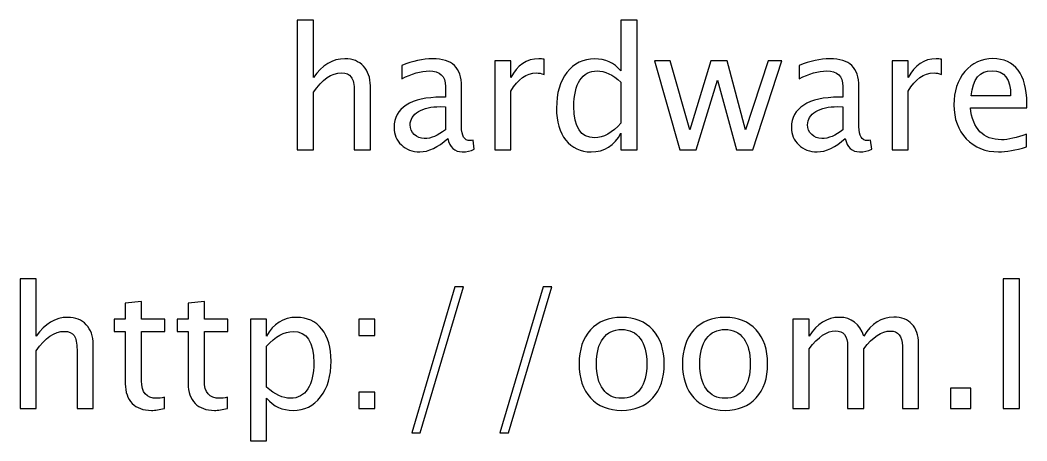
# Model space of a CAD drawing. Header units: centimetres. Extents: x -27.7 to 27.6, y -20.2 to 43.3.
# Drawn here: x -24.134 to -20.969, y 20.505 to 21.828 of the extents above; entities that cross this region are included whole.
import ezdxf

# ---------------------------------------------------------------- set-up
doc = ezdxf.new("R2010")
doc.units = ezdxf.units.CM
doc.header["$MEASUREMENT"] = 0
doc.layers.add('Layer 1', color=7, linetype='Continuous')

msp = doc.modelspace()

# ---------------------------------------------------------------- linework, layer by layer
at = {"layer": 'Layer 1'}
for points, knots in [([(-23.26297, 21.42044), (-23.26297, 21.42044), (-23.26297, 21.82843), (-23.26297, 21.82843), (-23.26297, 21.82843), (-23.26297, 21.82843), (-23.21217, 21.82843), (-23.21217, 21.82843), (-23.21217, 21.82843), (-23.21217, 21.82843), (-23.21217, 21.64789), (-23.21217, 21.64789), (-23.21217, 21.64789), (-23.18527, 21.68714), (-23.15228, 21.70672), (-23.1133, 21.70672), (-23.1133, 21.70672), (-23.08878, 21.70672), (-23.06929, 21.69905), (-23.05492, 21.68361), (-23.05492, 21.68361), (-23.04054, 21.66827), (-23.03331, 21.64754), (-23.03331, 21.62161), (-23.03331, 21.62161), (-23.03331, 21.62161), (-23.03331, 21.42044), (-23.03331, 21.42044), (-23.03331, 21.42044), (-23.03331, 21.42044), (-23.08411, 21.42044), (-23.08411, 21.42044), (-23.08411, 21.42044), (-23.08411, 21.42044), (-23.08411, 21.60503), (-23.08411, 21.60503), (-23.08411, 21.60503), (-23.08411, 21.62585), (-23.0872, 21.64066), (-23.09328, 21.64948), (-23.09328, 21.64948), (-23.09946, 21.65839), (-23.1096, 21.6628), (-23.1238, 21.6628), (-23.1238, 21.6628), (-23.15502, 21.6628), (-23.18448, 21.64243), (-23.21217, 21.60168), (-23.21217, 21.60168), (-23.21217, 21.60168), (-23.21217, 21.42044), (-23.21217, 21.42044), (-23.21217, 21.42044), (-23.21217, 21.42044), (-23.26297, 21.42044), (-23.26297, 21.42044)], [0, 0, 0, 0, 0.0666667, 0.0666667, 0.0666667, 0.0666667, 0.1333333, 0.1333333, 0.1333333, 0.1333333, 0.2, 0.2, 0.2, 0.2, 0.2666667, 0.2666667, 0.2666667, 0.2666667, 0.3333333, 0.3333333, 0.3333333, 0.3333333, 0.4, 0.4, 0.4, 0.4, 0.4666667, 0.4666667, 0.4666667, 0.4666667, 0.5333333, 0.5333333, 0.5333333, 0.5333333, 0.6, 0.6, 0.6, 0.6, 0.6666667, 0.6666667, 0.6666667, 0.6666667, 0.7333333, 0.7333333, 0.7333333, 0.7333333, 0.8, 0.8, 0.8, 0.8, 0.8666667, 0.8666667, 0.8666667, 0.8666667, 1, 1, 1, 1]), ([(-22.24537, 21.42044), (-22.24537, 21.42044), (-22.24537, 21.47309), (-22.24537, 21.47309), (-22.24537, 21.47309), (-22.2661, 21.43376), (-22.29732, 21.41409), (-22.33904, 21.41409), (-22.33904, 21.41409), (-22.3729, 21.41409), (-22.39954, 21.42635), (-22.41894, 21.45096), (-22.41894, 21.45096), (-22.43834, 21.47556), (-22.44804, 21.50916), (-22.44804, 21.55176), (-22.44804, 21.55176), (-22.44804, 21.59833), (-22.43702, 21.63581), (-22.41506, 21.66421), (-22.41506, 21.66421), (-22.39301, 21.69252), (-22.36408, 21.70672), (-22.32819, 21.70672), (-22.32819, 21.70672), (-22.29494, 21.70672), (-22.26725, 21.69402), (-22.24537, 21.66853), (-22.24537, 21.66853), (-22.24537, 21.66853), (-22.24537, 21.82843), (-22.24537, 21.82843), (-22.24537, 21.82843), (-22.24537, 21.82843), (-22.19457, 21.82843), (-22.19457, 21.82843), (-22.19457, 21.82843), (-22.19457, 21.82843), (-22.19457, 21.42044), (-22.19457, 21.42044), (-22.19457, 21.42044), (-22.19457, 21.42044), (-22.24537, 21.42044), (-22.24537, 21.42044)], [0, 0, 0, 0, 0.0833333, 0.0833333, 0.0833333, 0.0833333, 0.1666667, 0.1666667, 0.1666667, 0.1666667, 0.25, 0.25, 0.25, 0.25, 0.3333333, 0.3333333, 0.3333333, 0.3333333, 0.4166667, 0.4166667, 0.4166667, 0.4166667, 0.5, 0.5, 0.5, 0.5, 0.5833333, 0.5833333, 0.5833333, 0.5833333, 0.6666667, 0.6666667, 0.6666667, 0.6666667, 0.75, 0.75, 0.75, 0.75, 0.8333333, 0.8333333, 0.8333333, 0.8333333, 1, 1, 1, 1]), ([(-22.78998, 21.45616), (-22.82049, 21.42811), (-22.84986, 21.41409), (-22.87808, 21.41409), (-22.87808, 21.41409), (-22.90128, 21.41409), (-22.92059, 21.42132), (-22.93585, 21.43587), (-22.93585, 21.43587), (-22.9512, 21.45043), (-22.95887, 21.46877), (-22.95887, 21.49091), (-22.95887, 21.49091), (-22.95887, 21.52151), (-22.946, 21.54506), (-22.92024, 21.56146), (-22.92024, 21.56146), (-22.89449, 21.57787), (-22.85754, 21.58607), (-22.80938, 21.58607), (-22.80938, 21.58607), (-22.80938, 21.58607), (-22.79747, 21.58607), (-22.79747, 21.58607), (-22.79747, 21.58607), (-22.79747, 21.58607), (-22.79747, 21.61985), (-22.79747, 21.61985), (-22.79747, 21.61985), (-22.79747, 21.65239), (-22.81441, 21.66862), (-22.84836, 21.66862), (-22.84836, 21.66862), (-22.87465, 21.66862), (-22.9034, 21.66033), (-22.93453, 21.64375), (-22.93453, 21.64375), (-22.93453, 21.64375), (-22.93453, 21.68555), (-22.93453, 21.68555), (-22.93453, 21.68555), (-22.90031, 21.69967), (-22.86803, 21.70672), (-22.83778, 21.70672), (-22.83778, 21.70672), (-22.80665, 21.70672), (-22.78363, 21.69967), (-22.7689, 21.68547), (-22.7689, 21.68547), (-22.75408, 21.67127), (-22.74667, 21.64939), (-22.74667, 21.61985), (-22.74667, 21.61985), (-22.74667, 21.61985), (-22.74667, 21.49311), (-22.74667, 21.49311), (-22.74667, 21.49311), (-22.74667, 21.4641), (-22.73777, 21.44954), (-22.71986, 21.44954), (-22.71986, 21.44954), (-22.71766, 21.44954), (-22.71439, 21.4499), (-22.71007, 21.4506), (-22.71007, 21.4506), (-22.71007, 21.4506), (-22.70646, 21.42238), (-22.70646, 21.42238), (-22.70646, 21.42238), (-22.71801, 21.41682), (-22.73071, 21.41409), (-22.74465, 21.41409), (-22.74465, 21.41409), (-22.76837, 21.41409), (-22.78345, 21.42811), (-22.78998, 21.45616)], [0, 0, 0, 0, 0.05, 0.05, 0.05, 0.05, 0.1, 0.1, 0.1, 0.1, 0.15, 0.15, 0.15, 0.15, 0.2, 0.2, 0.2, 0.2, 0.25, 0.25, 0.25, 0.25, 0.3, 0.3, 0.3, 0.3, 0.35, 0.35, 0.35, 0.35, 0.4, 0.4, 0.4, 0.4, 0.45, 0.45, 0.45, 0.45, 0.5, 0.5, 0.5, 0.5, 0.55, 0.55, 0.55, 0.55, 0.6, 0.6, 0.6, 0.6, 0.65, 0.65, 0.65, 0.65, 0.7, 0.7, 0.7, 0.7, 0.75, 0.75, 0.75, 0.75, 0.8, 0.8, 0.8, 0.8, 0.85, 0.85, 0.85, 0.85, 0.9, 0.9, 0.9, 0.9, 1, 1, 1, 1]), ([(-22.64234, 21.42044), (-22.64234, 21.42044), (-22.64234, 21.7009), (-22.64234, 21.7009), (-22.64234, 21.7009), (-22.64234, 21.7009), (-22.59154, 21.7009), (-22.59154, 21.7009), (-22.59154, 21.7009), (-22.59154, 21.7009), (-22.59154, 21.64789), (-22.59154, 21.64789), (-22.59154, 21.64789), (-22.57134, 21.68714), (-22.54206, 21.70672), (-22.50361, 21.70672), (-22.50361, 21.70672), (-22.49841, 21.70672), (-22.49294, 21.70628), (-22.48729, 21.7054), (-22.48729, 21.7054), (-22.48729, 21.7054), (-22.48729, 21.65786), (-22.48729, 21.65786), (-22.48729, 21.65786), (-22.49611, 21.66077), (-22.50387, 21.66227), (-22.51058, 21.66227), (-22.51058, 21.66227), (-22.54286, 21.66227), (-22.56984, 21.64322), (-22.59154, 21.60503), (-22.59154, 21.60503), (-22.59154, 21.60503), (-22.59154, 21.42044), (-22.59154, 21.42044), (-22.59154, 21.42044), (-22.59154, 21.42044), (-22.64234, 21.42044), (-22.64234, 21.42044)], [0, 0, 0, 0, 0.0909091, 0.0909091, 0.0909091, 0.0909091, 0.1818182, 0.1818182, 0.1818182, 0.1818182, 0.2727273, 0.2727273, 0.2727273, 0.2727273, 0.3636364, 0.3636364, 0.3636364, 0.3636364, 0.4545455, 0.4545455, 0.4545455, 0.4545455, 0.5454545, 0.5454545, 0.5454545, 0.5454545, 0.6363636, 0.6363636, 0.6363636, 0.6363636, 0.7272727, 0.7272727, 0.7272727, 0.7272727, 0.8181818, 0.8181818, 0.8181818, 0.8181818, 1, 1, 1, 1]), ([(-22.05999, 21.42044), (-22.05999, 21.42044), (-22.14042, 21.7009), (-22.14042, 21.7009), (-22.14042, 21.7009), (-22.14042, 21.7009), (-22.09086, 21.7009), (-22.09086, 21.7009), (-22.09086, 21.7009), (-22.09086, 21.7009), (-22.02921, 21.48315), (-22.02921, 21.48315), (-22.02921, 21.48315), (-22.02921, 21.48315), (-21.96271, 21.7009), (-21.96271, 21.7009), (-21.96271, 21.7009), (-21.96271, 21.7009), (-21.91191, 21.7009), (-21.91191, 21.7009), (-21.91191, 21.7009), (-21.91191, 21.7009), (-21.85344, 21.4835), (-21.85344, 21.4835), (-21.85344, 21.4835), (-21.85344, 21.4835), (-21.78271, 21.7009), (-21.78271, 21.7009), (-21.78271, 21.7009), (-21.78271, 21.7009), (-21.73931, 21.7009), (-21.73931, 21.7009), (-21.73931, 21.7009), (-21.73931, 21.7009), (-21.83086, 21.42044), (-21.83086, 21.42044), (-21.83086, 21.42044), (-21.83086, 21.42044), (-21.88166, 21.42044), (-21.88166, 21.42044), (-21.88166, 21.42044), (-21.88166, 21.42044), (-21.94181, 21.63916), (-21.94181, 21.63916), (-21.94181, 21.63916), (-21.94181, 21.63916), (-22.00919, 21.42044), (-22.00919, 21.42044), (-22.00919, 21.42044), (-22.00919, 21.42044), (-22.05999, 21.42044), (-22.05999, 21.42044)], [0, 0, 0, 0, 0.0714286, 0.0714286, 0.0714286, 0.0714286, 0.1428571, 0.1428571, 0.1428571, 0.1428571, 0.2142857, 0.2142857, 0.2142857, 0.2142857, 0.2857143, 0.2857143, 0.2857143, 0.2857143, 0.3571429, 0.3571429, 0.3571429, 0.3571429, 0.4285714, 0.4285714, 0.4285714, 0.4285714, 0.5, 0.5, 0.5, 0.5, 0.5714286, 0.5714286, 0.5714286, 0.5714286, 0.6428571, 0.6428571, 0.6428571, 0.6428571, 0.7142857, 0.7142857, 0.7142857, 0.7142857, 0.7857143, 0.7857143, 0.7857143, 0.7857143, 0.8571429, 0.8571429, 0.8571429, 0.8571429, 1, 1, 1, 1]), ([(-21.54052, 21.45616), (-21.57103, 21.42811), (-21.6004, 21.41409), (-21.62862, 21.41409), (-21.62862, 21.41409), (-21.65182, 21.41409), (-21.67113, 21.42132), (-21.68639, 21.43587), (-21.68639, 21.43587), (-21.70174, 21.45043), (-21.70941, 21.46877), (-21.70941, 21.49091), (-21.70941, 21.49091), (-21.70941, 21.52151), (-21.69654, 21.54506), (-21.67078, 21.56146), (-21.67078, 21.56146), (-21.64503, 21.57787), (-21.60808, 21.58607), (-21.55992, 21.58607), (-21.55992, 21.58607), (-21.55992, 21.58607), (-21.54801, 21.58607), (-21.54801, 21.58607), (-21.54801, 21.58607), (-21.54801, 21.58607), (-21.54801, 21.61985), (-21.54801, 21.61985), (-21.54801, 21.61985), (-21.54801, 21.65239), (-21.56495, 21.66862), (-21.5989, 21.66862), (-21.5989, 21.66862), (-21.62519, 21.66862), (-21.65394, 21.66033), (-21.68507, 21.64375), (-21.68507, 21.64375), (-21.68507, 21.64375), (-21.68507, 21.68555), (-21.68507, 21.68555), (-21.68507, 21.68555), (-21.65085, 21.69967), (-21.61857, 21.70672), (-21.58832, 21.70672), (-21.58832, 21.70672), (-21.55719, 21.70672), (-21.53417, 21.69967), (-21.51944, 21.68547), (-21.51944, 21.68547), (-21.50462, 21.67127), (-21.49721, 21.64939), (-21.49721, 21.61985), (-21.49721, 21.61985), (-21.49721, 21.61985), (-21.49721, 21.49311), (-21.49721, 21.49311), (-21.49721, 21.49311), (-21.49721, 21.4641), (-21.48831, 21.44954), (-21.4704, 21.44954), (-21.4704, 21.44954), (-21.4682, 21.44954), (-21.46493, 21.4499), (-21.46061, 21.4506), (-21.46061, 21.4506), (-21.46061, 21.4506), (-21.457, 21.42238), (-21.457, 21.42238), (-21.457, 21.42238), (-21.46855, 21.41682), (-21.48125, 21.41409), (-21.49519, 21.41409), (-21.49519, 21.41409), (-21.51891, 21.41409), (-21.53399, 21.42811), (-21.54052, 21.45616)], [0, 0, 0, 0, 0.05, 0.05, 0.05, 0.05, 0.1, 0.1, 0.1, 0.1, 0.15, 0.15, 0.15, 0.15, 0.2, 0.2, 0.2, 0.2, 0.25, 0.25, 0.25, 0.25, 0.3, 0.3, 0.3, 0.3, 0.35, 0.35, 0.35, 0.35, 0.4, 0.4, 0.4, 0.4, 0.45, 0.45, 0.45, 0.45, 0.5, 0.5, 0.5, 0.5, 0.55, 0.55, 0.55, 0.55, 0.6, 0.6, 0.6, 0.6, 0.65, 0.65, 0.65, 0.65, 0.7, 0.7, 0.7, 0.7, 0.75, 0.75, 0.75, 0.75, 0.8, 0.8, 0.8, 0.8, 0.85, 0.85, 0.85, 0.85, 0.9, 0.9, 0.9, 0.9, 1, 1, 1, 1]), ([(-21.39288, 21.42044), (-21.39288, 21.42044), (-21.39288, 21.7009), (-21.39288, 21.7009), (-21.39288, 21.7009), (-21.39288, 21.7009), (-21.34208, 21.7009), (-21.34208, 21.7009), (-21.34208, 21.7009), (-21.34208, 21.7009), (-21.34208, 21.64789), (-21.34208, 21.64789), (-21.34208, 21.64789), (-21.32188, 21.68714), (-21.2926, 21.70672), (-21.25415, 21.70672), (-21.25415, 21.70672), (-21.24895, 21.70672), (-21.24348, 21.70628), (-21.23783, 21.7054), (-21.23783, 21.7054), (-21.23783, 21.7054), (-21.23783, 21.65786), (-21.23783, 21.65786), (-21.23783, 21.65786), (-21.24665, 21.66077), (-21.25441, 21.66227), (-21.26112, 21.66227), (-21.26112, 21.66227), (-21.2934, 21.66227), (-21.32038, 21.64322), (-21.34208, 21.60503), (-21.34208, 21.60503), (-21.34208, 21.60503), (-21.34208, 21.42044), (-21.34208, 21.42044), (-21.34208, 21.42044), (-21.34208, 21.42044), (-21.39288, 21.42044), (-21.39288, 21.42044)], [0, 0, 0, 0, 0.0909091, 0.0909091, 0.0909091, 0.0909091, 0.1818182, 0.1818182, 0.1818182, 0.1818182, 0.2727273, 0.2727273, 0.2727273, 0.2727273, 0.3636364, 0.3636364, 0.3636364, 0.3636364, 0.4545455, 0.4545455, 0.4545455, 0.4545455, 0.5454545, 0.5454545, 0.5454545, 0.5454545, 0.6363636, 0.6363636, 0.6363636, 0.6363636, 0.7272727, 0.7272727, 0.7272727, 0.7272727, 0.8181818, 0.8181818, 0.8181818, 0.8181818, 1, 1, 1, 1]), ([(-20.97051, 21.42944), (-21.00464, 21.41921), (-21.03384, 21.41409), (-21.05818, 21.41409), (-21.05818, 21.41409), (-21.09972, 21.41409), (-21.1335, 21.42785), (-21.15951, 21.45528), (-21.15951, 21.45528), (-21.18553, 21.48271), (-21.19858, 21.51825), (-21.19858, 21.56199), (-21.19858, 21.56199), (-21.19858, 21.60441), (-21.18712, 21.63925), (-21.1641, 21.6665), (-21.1641, 21.6665), (-21.14108, 21.69367), (-21.11162, 21.70725), (-21.07573, 21.70725), (-21.07573, 21.70725), (-21.04177, 21.70725), (-21.01549, 21.69517), (-20.99697, 21.671), (-20.99697, 21.671), (-20.97845, 21.64684), (-20.96919, 21.61262), (-20.96919, 21.56825), (-20.96919, 21.56825), (-20.96919, 21.56825), (-20.96945, 21.55273), (-20.96945, 21.55273), (-20.96945, 21.55273), (-20.96945, 21.55273), (-21.14673, 21.55273), (-21.14673, 21.55273), (-21.14673, 21.55273), (-21.13932, 21.4857), (-21.1066, 21.45219), (-21.04865, 21.45219), (-21.04865, 21.45219), (-21.0274, 21.45219), (-21.00138, 21.45819), (-20.97051, 21.47018), (-20.97051, 21.47018), (-20.97051, 21.47018), (-20.97051, 21.42944), (-20.97051, 21.42944)], [0, 0, 0, 0, 0.0769231, 0.0769231, 0.0769231, 0.0769231, 0.1538462, 0.1538462, 0.1538462, 0.1538462, 0.2307692, 0.2307692, 0.2307692, 0.2307692, 0.3076923, 0.3076923, 0.3076923, 0.3076923, 0.3846154, 0.3846154, 0.3846154, 0.3846154, 0.4615385, 0.4615385, 0.4615385, 0.4615385, 0.5384615, 0.5384615, 0.5384615, 0.5384615, 0.6153846, 0.6153846, 0.6153846, 0.6153846, 0.6923077, 0.6923077, 0.6923077, 0.6923077, 0.7692308, 0.7692308, 0.7692308, 0.7692308, 0.8461538, 0.8461538, 0.8461538, 0.8461538, 1, 1, 1, 1]), ([(-22.24537, 21.63378), (-22.27174, 21.65698), (-22.2967, 21.66862), (-22.32034, 21.66862), (-22.32034, 21.66862), (-22.34362, 21.66862), (-22.36161, 21.65892), (-22.3744, 21.63943), (-22.3744, 21.63943), (-22.38719, 21.62003), (-22.39354, 21.59251), (-22.39354, 21.55688), (-22.39354, 21.55688), (-22.39354, 21.49135), (-22.37184, 21.45854), (-22.32836, 21.45854), (-22.32836, 21.45854), (-22.30014, 21.45854), (-22.27245, 21.47397), (-22.24537, 21.50475), (-22.24537, 21.50475), (-22.24537, 21.50475), (-22.24537, 21.63378), (-22.24537, 21.63378)], [0, 0, 0, 0, 0.1428571, 0.1428571, 0.1428571, 0.1428571, 0.2857143, 0.2857143, 0.2857143, 0.2857143, 0.4285714, 0.4285714, 0.4285714, 0.4285714, 0.5714286, 0.5714286, 0.5714286, 0.5714286, 0.7142857, 0.7142857, 0.7142857, 0.7142857, 1, 1, 1, 1]), ([(-21.14408, 21.59083), (-21.14408, 21.59083), (-21.02025, 21.59083), (-21.02025, 21.59083), (-21.02025, 21.59083), (-21.02025, 21.64304), (-21.03975, 21.66915), (-21.07864, 21.66915), (-21.07864, 21.66915), (-21.1178, 21.66915), (-21.13958, 21.64304), (-21.14408, 21.59083)], [0, 0, 0, 0, 0.25, 0.25, 0.25, 0.25, 0.5, 0.5, 0.5, 0.5, 1, 1, 1, 1]), ([(-22.79747, 21.48385), (-22.79747, 21.48385), (-22.79747, 21.55591), (-22.79747, 21.55591), (-22.79747, 21.55591), (-22.79747, 21.55591), (-22.81379, 21.55644), (-22.81379, 21.55644), (-22.81379, 21.55644), (-22.84201, 21.55644), (-22.86477, 21.55123), (-22.88214, 21.54083), (-22.88214, 21.54083), (-22.89943, 21.53033), (-22.90807, 21.51648), (-22.90807, 21.4992), (-22.90807, 21.4992), (-22.90807, 21.48712), (-22.90375, 21.47688), (-22.89519, 21.46851), (-22.89519, 21.46851), (-22.88655, 21.46013), (-22.87606, 21.45589), (-22.86362, 21.45589), (-22.86362, 21.45589), (-22.84245, 21.45589), (-22.82041, 21.46524), (-22.79747, 21.48385)], [0, 0, 0, 0, 0.125, 0.125, 0.125, 0.125, 0.25, 0.25, 0.25, 0.25, 0.375, 0.375, 0.375, 0.375, 0.5, 0.5, 0.5, 0.5, 0.625, 0.625, 0.625, 0.625, 0.75, 0.75, 0.75, 0.75, 1, 1, 1, 1]), ([(-21.54801, 21.48385), (-21.54801, 21.48385), (-21.54801, 21.55591), (-21.54801, 21.55591), (-21.54801, 21.55591), (-21.54801, 21.55591), (-21.56433, 21.55644), (-21.56433, 21.55644), (-21.56433, 21.55644), (-21.59255, 21.55644), (-21.61531, 21.55123), (-21.63268, 21.54083), (-21.63268, 21.54083), (-21.64997, 21.53033), (-21.65861, 21.51648), (-21.65861, 21.4992), (-21.65861, 21.4992), (-21.65861, 21.48712), (-21.65429, 21.47688), (-21.64573, 21.46851), (-21.64573, 21.46851), (-21.63709, 21.46013), (-21.6266, 21.45589), (-21.61416, 21.45589), (-21.61416, 21.45589), (-21.59299, 21.45589), (-21.57095, 21.46524), (-21.54801, 21.48385)], [0, 0, 0, 0, 0.125, 0.125, 0.125, 0.125, 0.25, 0.25, 0.25, 0.25, 0.375, 0.375, 0.375, 0.375, 0.5, 0.5, 0.5, 0.5, 0.625, 0.625, 0.625, 0.625, 0.75, 0.75, 0.75, 0.75, 1, 1, 1, 1]), ([(-24.13442, 20.60729), (-24.13442, 20.60729), (-24.13442, 21.01528), (-24.13442, 21.01528), (-24.13442, 21.01528), (-24.13442, 21.01528), (-24.08362, 21.01528), (-24.08362, 21.01528), (-24.08362, 21.01528), (-24.08362, 21.01528), (-24.08362, 20.83474), (-24.08362, 20.83474), (-24.08362, 20.83474), (-24.05672, 20.87399), (-24.02373, 20.89357), (-23.98475, 20.89357), (-23.98475, 20.89357), (-23.96023, 20.89357), (-23.94074, 20.8859), (-23.92637, 20.87046), (-23.92637, 20.87046), (-23.91199, 20.85512), (-23.90476, 20.83439), (-23.90476, 20.80846), (-23.90476, 20.80846), (-23.90476, 20.80846), (-23.90476, 20.60729), (-23.90476, 20.60729), (-23.90476, 20.60729), (-23.90476, 20.60729), (-23.95556, 20.60729), (-23.95556, 20.60729), (-23.95556, 20.60729), (-23.95556, 20.60729), (-23.95556, 20.79188), (-23.95556, 20.79188), (-23.95556, 20.79188), (-23.95556, 20.8127), (-23.95865, 20.82751), (-23.96473, 20.83633), (-23.96473, 20.83633), (-23.97091, 20.84524), (-23.98105, 20.84965), (-23.99525, 20.84965), (-23.99525, 20.84965), (-24.02647, 20.84965), (-24.05593, 20.82928), (-24.08362, 20.78853), (-24.08362, 20.78853), (-24.08362, 20.78853), (-24.08362, 20.60729), (-24.08362, 20.60729), (-24.08362, 20.60729), (-24.08362, 20.60729), (-24.13442, 20.60729), (-24.13442, 20.60729)], [0, 0, 0, 0, 0.0666667, 0.0666667, 0.0666667, 0.0666667, 0.1333333, 0.1333333, 0.1333333, 0.1333333, 0.2, 0.2, 0.2, 0.2, 0.2666667, 0.2666667, 0.2666667, 0.2666667, 0.3333333, 0.3333333, 0.3333333, 0.3333333, 0.4, 0.4, 0.4, 0.4, 0.4666667, 0.4666667, 0.4666667, 0.4666667, 0.5333333, 0.5333333, 0.5333333, 0.5333333, 0.6, 0.6, 0.6, 0.6, 0.6666667, 0.6666667, 0.6666667, 0.6666667, 0.7333333, 0.7333333, 0.7333333, 0.7333333, 0.8, 0.8, 0.8, 0.8, 0.8666667, 0.8666667, 0.8666667, 0.8666667, 1, 1, 1, 1]), ([(-22.9034, 20.53056), (-22.9034, 20.53056), (-22.76731, 20.98988), (-22.76731, 20.98988), (-22.76731, 20.98988), (-22.76731, 20.98988), (-22.74042, 20.98988), (-22.74042, 20.98988), (-22.74042, 20.98988), (-22.74042, 20.98988), (-22.8765, 20.53056), (-22.8765, 20.53056), (-22.8765, 20.53056), (-22.8765, 20.53056), (-22.9034, 20.53056), (-22.9034, 20.53056)], [0, 0, 0, 0, 0.2, 0.2, 0.2, 0.2, 0.4, 0.4, 0.4, 0.4, 0.6, 0.6, 0.6, 0.6, 1, 1, 1, 1]), ([(-22.62594, 20.53056), (-22.62594, 20.53056), (-22.48985, 20.98988), (-22.48985, 20.98988), (-22.48985, 20.98988), (-22.48985, 20.98988), (-22.46296, 20.98988), (-22.46296, 20.98988), (-22.46296, 20.98988), (-22.46296, 20.98988), (-22.59904, 20.53056), (-22.59904, 20.53056), (-22.59904, 20.53056), (-22.59904, 20.53056), (-22.62594, 20.53056), (-22.62594, 20.53056)], [0, 0, 0, 0, 0.2, 0.2, 0.2, 0.2, 0.4, 0.4, 0.4, 0.4, 0.6, 0.6, 0.6, 0.6, 1, 1, 1, 1]), ([(-21.04319, 20.60729), (-21.04319, 20.60729), (-21.04319, 21.01528), (-21.04319, 21.01528), (-21.04319, 21.01528), (-21.04319, 21.01528), (-20.99239, 21.01528), (-20.99239, 21.01528), (-20.99239, 21.01528), (-20.99239, 21.01528), (-20.99239, 20.60729), (-20.99239, 20.60729), (-20.99239, 20.60729), (-20.99239, 20.60729), (-21.04319, 20.60729), (-21.04319, 20.60729)], [0, 0, 0, 0, 0.2, 0.2, 0.2, 0.2, 0.4, 0.4, 0.4, 0.4, 0.6, 0.6, 0.6, 0.6, 1, 1, 1, 1]), ([(-23.68057, 20.60738), (-23.69627, 20.60306), (-23.70994, 20.60094), (-23.72149, 20.60094), (-23.72149, 20.60094), (-23.74742, 20.60094), (-23.76761, 20.60835), (-23.78208, 20.62317), (-23.78208, 20.62317), (-23.79663, 20.63798), (-23.80386, 20.65853), (-23.80386, 20.6849), (-23.80386, 20.6849), (-23.80386, 20.6849), (-23.80386, 20.84965), (-23.80386, 20.84965), (-23.80386, 20.84965), (-23.80386, 20.84965), (-23.83896, 20.84965), (-23.83896, 20.84965), (-23.83896, 20.84965), (-23.83896, 20.84965), (-23.83896, 20.88775), (-23.83896, 20.88775), (-23.83896, 20.88775), (-23.83896, 20.88775), (-23.80386, 20.88775), (-23.80386, 20.88775), (-23.80386, 20.88775), (-23.80386, 20.88775), (-23.80386, 20.93846), (-23.80386, 20.93846), (-23.80386, 20.93846), (-23.80386, 20.93846), (-23.75306, 20.94331), (-23.75306, 20.94331), (-23.75306, 20.94331), (-23.75306, 20.94331), (-23.75306, 20.88775), (-23.75306, 20.88775), (-23.75306, 20.88775), (-23.75306, 20.88775), (-23.67951, 20.88775), (-23.67951, 20.88775), (-23.67951, 20.88775), (-23.67951, 20.88775), (-23.67951, 20.84965), (-23.67951, 20.84965), (-23.67951, 20.84965), (-23.67951, 20.84965), (-23.75306, 20.84965), (-23.75306, 20.84965), (-23.75306, 20.84965), (-23.75306, 20.84965), (-23.75306, 20.69407), (-23.75306, 20.69407), (-23.75306, 20.69407), (-23.75306, 20.65738), (-23.7371, 20.63904), (-23.70526, 20.63904), (-23.70526, 20.63904), (-23.69847, 20.63904), (-23.69027, 20.64019), (-23.68057, 20.64239), (-23.68057, 20.64239), (-23.68057, 20.64239), (-23.68057, 20.60738), (-23.68057, 20.60738)], [0, 0, 0, 0, 0.0555556, 0.0555556, 0.0555556, 0.0555556, 0.1111111, 0.1111111, 0.1111111, 0.1111111, 0.1666667, 0.1666667, 0.1666667, 0.1666667, 0.2222222, 0.2222222, 0.2222222, 0.2222222, 0.2777778, 0.2777778, 0.2777778, 0.2777778, 0.3333333, 0.3333333, 0.3333333, 0.3333333, 0.3888889, 0.3888889, 0.3888889, 0.3888889, 0.4444444, 0.4444444, 0.4444444, 0.4444444, 0.5, 0.5, 0.5, 0.5, 0.5555556, 0.5555556, 0.5555556, 0.5555556, 0.6111111, 0.6111111, 0.6111111, 0.6111111, 0.6666667, 0.6666667, 0.6666667, 0.6666667, 0.7222222, 0.7222222, 0.7222222, 0.7222222, 0.7777778, 0.7777778, 0.7777778, 0.7777778, 0.8333333, 0.8333333, 0.8333333, 0.8333333, 0.8888889, 0.8888889, 0.8888889, 0.8888889, 1, 1, 1, 1]), ([(-23.48266, 20.60738), (-23.49836, 20.60306), (-23.51203, 20.60094), (-23.52358, 20.60094), (-23.52358, 20.60094), (-23.54951, 20.60094), (-23.5697, 20.60835), (-23.58417, 20.62317), (-23.58417, 20.62317), (-23.59872, 20.63798), (-23.60595, 20.65853), (-23.60595, 20.6849), (-23.60595, 20.6849), (-23.60595, 20.6849), (-23.60595, 20.84965), (-23.60595, 20.84965), (-23.60595, 20.84965), (-23.60595, 20.84965), (-23.64105, 20.84965), (-23.64105, 20.84965), (-23.64105, 20.84965), (-23.64105, 20.84965), (-23.64105, 20.88775), (-23.64105, 20.88775), (-23.64105, 20.88775), (-23.64105, 20.88775), (-23.60595, 20.88775), (-23.60595, 20.88775), (-23.60595, 20.88775), (-23.60595, 20.88775), (-23.60595, 20.93846), (-23.60595, 20.93846), (-23.60595, 20.93846), (-23.60595, 20.93846), (-23.55515, 20.94331), (-23.55515, 20.94331), (-23.55515, 20.94331), (-23.55515, 20.94331), (-23.55515, 20.88775), (-23.55515, 20.88775), (-23.55515, 20.88775), (-23.55515, 20.88775), (-23.4816, 20.88775), (-23.4816, 20.88775), (-23.4816, 20.88775), (-23.4816, 20.88775), (-23.4816, 20.84965), (-23.4816, 20.84965), (-23.4816, 20.84965), (-23.4816, 20.84965), (-23.55515, 20.84965), (-23.55515, 20.84965), (-23.55515, 20.84965), (-23.55515, 20.84965), (-23.55515, 20.69407), (-23.55515, 20.69407), (-23.55515, 20.69407), (-23.55515, 20.65738), (-23.53919, 20.63904), (-23.50735, 20.63904), (-23.50735, 20.63904), (-23.50056, 20.63904), (-23.49236, 20.64019), (-23.48266, 20.64239), (-23.48266, 20.64239), (-23.48266, 20.64239), (-23.48266, 20.60738), (-23.48266, 20.60738)], [0, 0, 0, 0, 0.0555556, 0.0555556, 0.0555556, 0.0555556, 0.1111111, 0.1111111, 0.1111111, 0.1111111, 0.1666667, 0.1666667, 0.1666667, 0.1666667, 0.2222222, 0.2222222, 0.2222222, 0.2222222, 0.2777778, 0.2777778, 0.2777778, 0.2777778, 0.3333333, 0.3333333, 0.3333333, 0.3333333, 0.3888889, 0.3888889, 0.3888889, 0.3888889, 0.4444444, 0.4444444, 0.4444444, 0.4444444, 0.5, 0.5, 0.5, 0.5, 0.5555556, 0.5555556, 0.5555556, 0.5555556, 0.6111111, 0.6111111, 0.6111111, 0.6111111, 0.6666667, 0.6666667, 0.6666667, 0.6666667, 0.7222222, 0.7222222, 0.7222222, 0.7222222, 0.7777778, 0.7777778, 0.7777778, 0.7777778, 0.8333333, 0.8333333, 0.8333333, 0.8333333, 0.8888889, 0.8888889, 0.8888889, 0.8888889, 1, 1, 1, 1]), ([(-23.41016, 20.50516), (-23.41016, 20.50516), (-23.41016, 20.88775), (-23.41016, 20.88775), (-23.41016, 20.88775), (-23.41016, 20.88775), (-23.35936, 20.88775), (-23.35936, 20.88775), (-23.35936, 20.88775), (-23.35936, 20.88775), (-23.35936, 20.83474), (-23.35936, 20.83474), (-23.35936, 20.83474), (-23.33855, 20.87399), (-23.30724, 20.89357), (-23.26552, 20.89357), (-23.26552, 20.89357), (-23.23174, 20.89357), (-23.20519, 20.88131), (-23.18579, 20.85671), (-23.18579, 20.85671), (-23.16639, 20.8321), (-23.15669, 20.7985), (-23.15669, 20.7559), (-23.15669, 20.7559), (-23.15669, 20.70951), (-23.16771, 20.67203), (-23.18967, 20.64363), (-23.18967, 20.64363), (-23.21163, 20.61514), (-23.24056, 20.60094), (-23.27637, 20.60094), (-23.27637, 20.60094), (-23.30962, 20.60094), (-23.33731, 20.61364), (-23.35936, 20.63913), (-23.35936, 20.63913), (-23.35936, 20.63913), (-23.35936, 20.50516), (-23.35936, 20.50516), (-23.35936, 20.50516), (-23.35936, 20.50516), (-23.41016, 20.50516), (-23.41016, 20.50516)], [0, 0, 0, 0, 0.0833333, 0.0833333, 0.0833333, 0.0833333, 0.1666667, 0.1666667, 0.1666667, 0.1666667, 0.25, 0.25, 0.25, 0.25, 0.3333333, 0.3333333, 0.3333333, 0.3333333, 0.4166667, 0.4166667, 0.4166667, 0.4166667, 0.5, 0.5, 0.5, 0.5, 0.5833333, 0.5833333, 0.5833333, 0.5833333, 0.6666667, 0.6666667, 0.6666667, 0.6666667, 0.75, 0.75, 0.75, 0.75, 0.8333333, 0.8333333, 0.8333333, 0.8333333, 1, 1, 1, 1]), ([(-22.24317, 20.60094), (-22.28436, 20.60094), (-22.31699, 20.61408), (-22.34098, 20.64036), (-22.34098, 20.64036), (-22.36506, 20.66665), (-22.37705, 20.70236), (-22.37705, 20.74743), (-22.37705, 20.74743), (-22.37705, 20.79241), (-22.36506, 20.82804), (-22.34098, 20.85424), (-22.34098, 20.85424), (-22.31699, 20.88043), (-22.28436, 20.89357), (-22.24317, 20.89357), (-22.24317, 20.89357), (-22.20199, 20.89357), (-22.16936, 20.88043), (-22.14537, 20.85424), (-22.14537, 20.85424), (-22.12129, 20.82804), (-22.10929, 20.79241), (-22.10929, 20.74743), (-22.10929, 20.74743), (-22.10929, 20.70236), (-22.12129, 20.66665), (-22.14537, 20.64036), (-22.14537, 20.64036), (-22.16936, 20.61408), (-22.20199, 20.60094), (-22.24317, 20.60094)], [0, 0, 0, 0, 0.1111111, 0.1111111, 0.1111111, 0.1111111, 0.2222222, 0.2222222, 0.2222222, 0.2222222, 0.3333333, 0.3333333, 0.3333333, 0.3333333, 0.4444444, 0.4444444, 0.4444444, 0.4444444, 0.5555556, 0.5555556, 0.5555556, 0.5555556, 0.6666667, 0.6666667, 0.6666667, 0.6666667, 0.7777778, 0.7777778, 0.7777778, 0.7777778, 1, 1, 1, 1]), ([(-21.91808, 20.60094), (-21.95927, 20.60094), (-21.9919, 20.61408), (-22.01589, 20.64036), (-22.01589, 20.64036), (-22.03997, 20.66665), (-22.05196, 20.70236), (-22.05196, 20.74743), (-22.05196, 20.74743), (-22.05196, 20.79241), (-22.03997, 20.82804), (-22.01589, 20.85424), (-22.01589, 20.85424), (-21.9919, 20.88043), (-21.95927, 20.89357), (-21.91808, 20.89357), (-21.91808, 20.89357), (-21.8769, 20.89357), (-21.84427, 20.88043), (-21.82028, 20.85424), (-21.82028, 20.85424), (-21.7962, 20.82804), (-21.7842, 20.79241), (-21.7842, 20.74743), (-21.7842, 20.74743), (-21.7842, 20.70236), (-21.7962, 20.66665), (-21.82028, 20.64036), (-21.82028, 20.64036), (-21.84427, 20.61408), (-21.8769, 20.60094), (-21.91808, 20.60094)], [0, 0, 0, 0, 0.1111111, 0.1111111, 0.1111111, 0.1111111, 0.2222222, 0.2222222, 0.2222222, 0.2222222, 0.3333333, 0.3333333, 0.3333333, 0.3333333, 0.4444444, 0.4444444, 0.4444444, 0.4444444, 0.5555556, 0.5555556, 0.5555556, 0.5555556, 0.6666667, 0.6666667, 0.6666667, 0.6666667, 0.7777778, 0.7777778, 0.7777778, 0.7777778, 1, 1, 1, 1]), ([(-21.70465, 20.60729), (-21.70465, 20.60729), (-21.70465, 20.88775), (-21.70465, 20.88775), (-21.70465, 20.88775), (-21.70465, 20.88775), (-21.65385, 20.88775), (-21.65385, 20.88775), (-21.65385, 20.88775), (-21.65385, 20.88775), (-21.65385, 20.83474), (-21.65385, 20.83474), (-21.65385, 20.83474), (-21.62907, 20.87399), (-21.59732, 20.89357), (-21.55842, 20.89357), (-21.55842, 20.89357), (-21.52094, 20.89357), (-21.49545, 20.87399), (-21.48187, 20.83474), (-21.48187, 20.83474), (-21.45779, 20.87434), (-21.42639, 20.8941), (-21.38785, 20.8941), (-21.38785, 20.8941), (-21.36325, 20.8941), (-21.34411, 20.88687), (-21.33044, 20.87232), (-21.33044, 20.87232), (-21.31677, 20.85776), (-21.30989, 20.83739), (-21.30989, 20.8112), (-21.30989, 20.8112), (-21.30989, 20.8112), (-21.30989, 20.60729), (-21.30989, 20.60729), (-21.30989, 20.60729), (-21.30989, 20.60729), (-21.36069, 20.60729), (-21.36069, 20.60729), (-21.36069, 20.60729), (-21.36069, 20.60729), (-21.36069, 20.80282), (-21.36069, 20.80282), (-21.36069, 20.80282), (-21.36069, 20.83474), (-21.37339, 20.85071), (-21.39879, 20.85071), (-21.39879, 20.85071), (-21.42516, 20.85071), (-21.45285, 20.8321), (-21.48187, 20.79479), (-21.48187, 20.79479), (-21.48187, 20.79479), (-21.48187, 20.60729), (-21.48187, 20.60729), (-21.48187, 20.60729), (-21.48187, 20.60729), (-21.53267, 20.60729), (-21.53267, 20.60729), (-21.53267, 20.60729), (-21.53267, 20.60729), (-21.53267, 20.80299), (-21.53267, 20.80299), (-21.53267, 20.80299), (-21.53267, 20.83519), (-21.54555, 20.85124), (-21.57139, 20.85124), (-21.57139, 20.85124), (-21.59705, 20.85124), (-21.62457, 20.83254), (-21.65385, 20.79506), (-21.65385, 20.79506), (-21.65385, 20.79506), (-21.65385, 20.60729), (-21.65385, 20.60729), (-21.65385, 20.60729), (-21.65385, 20.60729), (-21.70465, 20.60729), (-21.70465, 20.60729)], [0, 0, 0, 0, 0.047619, 0.047619, 0.047619, 0.047619, 0.0952381, 0.0952381, 0.0952381, 0.0952381, 0.1428571, 0.1428571, 0.1428571, 0.1428571, 0.1904762, 0.1904762, 0.1904762, 0.1904762, 0.2380952, 0.2380952, 0.2380952, 0.2380952, 0.2857143, 0.2857143, 0.2857143, 0.2857143, 0.3333333, 0.3333333, 0.3333333, 0.3333333, 0.3809524, 0.3809524, 0.3809524, 0.3809524, 0.4285714, 0.4285714, 0.4285714, 0.4285714, 0.4761905, 0.4761905, 0.4761905, 0.4761905, 0.5238095, 0.5238095, 0.5238095, 0.5238095, 0.5714286, 0.5714286, 0.5714286, 0.5714286, 0.6190476, 0.6190476, 0.6190476, 0.6190476, 0.6666667, 0.6666667, 0.6666667, 0.6666667, 0.7142857, 0.7142857, 0.7142857, 0.7142857, 0.7619048, 0.7619048, 0.7619048, 0.7619048, 0.8095238, 0.8095238, 0.8095238, 0.8095238, 0.8571429, 0.8571429, 0.8571429, 0.8571429, 0.9047619, 0.9047619, 0.9047619, 0.9047619, 1, 1, 1, 1]), ([(-23.06973, 20.83695), (-23.06973, 20.83695), (-23.06973, 20.88775), (-23.06973, 20.88775), (-23.06973, 20.88775), (-23.06973, 20.88775), (-23.01893, 20.88775), (-23.01893, 20.88775), (-23.01893, 20.88775), (-23.01893, 20.88775), (-23.01893, 20.83695), (-23.01893, 20.83695), (-23.01893, 20.83695), (-23.01893, 20.83695), (-23.06973, 20.83695), (-23.06973, 20.83695)], [0, 0, 0, 0, 0.2, 0.2, 0.2, 0.2, 0.4, 0.4, 0.4, 0.4, 0.6, 0.6, 0.6, 0.6, 1, 1, 1, 1]), ([(-23.35936, 20.67414), (-23.33317, 20.65077), (-23.30821, 20.63904), (-23.28448, 20.63904), (-23.28448, 20.63904), (-23.26111, 20.63904), (-23.24303, 20.64883), (-23.23033, 20.66832), (-23.23033, 20.66832), (-23.21754, 20.68781), (-23.21119, 20.71524), (-23.21119, 20.7507), (-23.21119, 20.7507), (-23.21119, 20.81631), (-23.23289, 20.84912), (-23.27628, 20.84912), (-23.27628, 20.84912), (-23.30468, 20.84912), (-23.33237, 20.83377), (-23.35936, 20.80299), (-23.35936, 20.80299), (-23.35936, 20.80299), (-23.35936, 20.67414), (-23.35936, 20.67414)], [0, 0, 0, 0, 0.1428571, 0.1428571, 0.1428571, 0.1428571, 0.2857143, 0.2857143, 0.2857143, 0.2857143, 0.4285714, 0.4285714, 0.4285714, 0.4285714, 0.5714286, 0.5714286, 0.5714286, 0.5714286, 0.7142857, 0.7142857, 0.7142857, 0.7142857, 1, 1, 1, 1]), ([(-22.24326, 20.63904), (-22.21813, 20.63904), (-22.19855, 20.64848), (-22.18461, 20.66744), (-22.18461, 20.66744), (-22.17077, 20.68631), (-22.1638, 20.71304), (-22.1638, 20.74743), (-22.1638, 20.74743), (-22.1638, 20.78174), (-22.17077, 20.80837), (-22.18461, 20.82725), (-22.18461, 20.82725), (-22.19855, 20.84603), (-22.21813, 20.85547), (-22.24326, 20.85547), (-22.24326, 20.85547), (-22.26849, 20.85547), (-22.28807, 20.84603), (-22.30182, 20.82725), (-22.30182, 20.82725), (-22.31567, 20.80837), (-22.32255, 20.78174), (-22.32255, 20.74743), (-22.32255, 20.74743), (-22.32255, 20.71304), (-22.31567, 20.68631), (-22.30182, 20.66744), (-22.30182, 20.66744), (-22.28807, 20.64848), (-22.26849, 20.63904), (-22.24326, 20.63904)], [0, 0, 0, 0, 0.1111111, 0.1111111, 0.1111111, 0.1111111, 0.2222222, 0.2222222, 0.2222222, 0.2222222, 0.3333333, 0.3333333, 0.3333333, 0.3333333, 0.4444444, 0.4444444, 0.4444444, 0.4444444, 0.5555556, 0.5555556, 0.5555556, 0.5555556, 0.6666667, 0.6666667, 0.6666667, 0.6666667, 0.7777778, 0.7777778, 0.7777778, 0.7777778, 1, 1, 1, 1]), ([(-21.91817, 20.63904), (-21.89304, 20.63904), (-21.87346, 20.64848), (-21.85952, 20.66744), (-21.85952, 20.66744), (-21.84568, 20.68631), (-21.83871, 20.71304), (-21.83871, 20.74743), (-21.83871, 20.74743), (-21.83871, 20.78174), (-21.84568, 20.80837), (-21.85952, 20.82725), (-21.85952, 20.82725), (-21.87346, 20.84603), (-21.89304, 20.85547), (-21.91817, 20.85547), (-21.91817, 20.85547), (-21.9434, 20.85547), (-21.96298, 20.84603), (-21.97673, 20.82725), (-21.97673, 20.82725), (-21.99058, 20.80837), (-21.99746, 20.78174), (-21.99746, 20.74743), (-21.99746, 20.74743), (-21.99746, 20.71304), (-21.99058, 20.68631), (-21.97673, 20.66744), (-21.97673, 20.66744), (-21.96298, 20.64848), (-21.9434, 20.63904), (-21.91817, 20.63904)], [0, 0, 0, 0, 0.1111111, 0.1111111, 0.1111111, 0.1111111, 0.2222222, 0.2222222, 0.2222222, 0.2222222, 0.3333333, 0.3333333, 0.3333333, 0.3333333, 0.4444444, 0.4444444, 0.4444444, 0.4444444, 0.5555556, 0.5555556, 0.5555556, 0.5555556, 0.6666667, 0.6666667, 0.6666667, 0.6666667, 0.7777778, 0.7777778, 0.7777778, 0.7777778, 1, 1, 1, 1]), ([(-21.20952, 20.60729), (-21.20952, 20.60729), (-21.20952, 20.67132), (-21.20952, 20.67132), (-21.20952, 20.67132), (-21.20952, 20.67132), (-21.14549, 20.67132), (-21.14549, 20.67132), (-21.14549, 20.67132), (-21.14549, 20.67132), (-21.14549, 20.60729), (-21.14549, 20.60729), (-21.14549, 20.60729), (-21.14549, 20.60729), (-21.20952, 20.60729), (-21.20952, 20.60729)], [0, 0, 0, 0, 0.2, 0.2, 0.2, 0.2, 0.4, 0.4, 0.4, 0.4, 0.6, 0.6, 0.6, 0.6, 1, 1, 1, 1]), ([(-23.06973, 20.60729), (-23.06973, 20.60729), (-23.06973, 20.65809), (-23.06973, 20.65809), (-23.06973, 20.65809), (-23.06973, 20.65809), (-23.01893, 20.65809), (-23.01893, 20.65809), (-23.01893, 20.65809), (-23.01893, 20.65809), (-23.01893, 20.60729), (-23.01893, 20.60729), (-23.01893, 20.60729), (-23.01893, 20.60729), (-23.06973, 20.60729), (-23.06973, 20.60729)], [0, 0, 0, 0, 0.2, 0.2, 0.2, 0.2, 0.4, 0.4, 0.4, 0.4, 0.6, 0.6, 0.6, 0.6, 1, 1, 1, 1])]:
    msp.add_open_spline(points, degree=3, knots=knots, dxfattribs=at)

doc.saveas('drawing.dxf')
